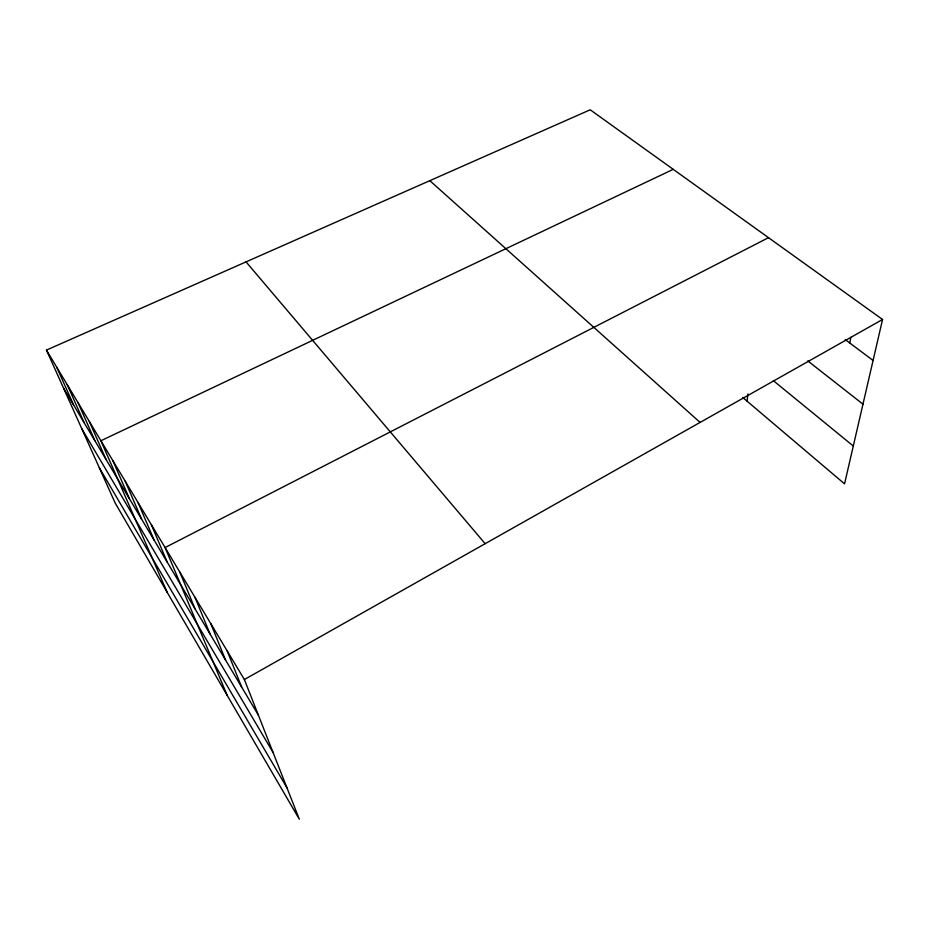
<?xml version="1.0" encoding="UTF-8"?>
<svg xmlns="http://www.w3.org/2000/svg" width="929" height="929" viewBox="0 0 929 929"><rect width="100%" height="100%" fill="white"/><g stroke="black" fill="none" stroke-linecap="round" stroke-linejoin="round"><path stroke-width="1.39" d="M747.044 401.142L747.984 393.966M849.721 342.964L850.906 337.32M46.45 350.094L244.373 679.54L299.312 819.215L115.242 503.17L46.45 350.094L590.205 109.785L882.55 319.483L844.554 483.858L742.677 397.449M244.373 679.54L882.55 319.483M768.492 237.673L165.083 547.553L227.187 695.38M673.223 169.345L100.913 440.741L167.243 592.47M845.193 339.573L873.074 360.464M807.812 360.928L862.971 404.173M773.334 380.646L853.298 446.025M429.825 180.667L700.094 422.428M246.046 261.885L485.159 543.686M63.509 388.055L258.378 715.144M81.775 428.699L273.091 752.536M99.322 467.751L286.956 787.792M56.669 367.106L73.658 405.102M67.213 384.652L84.121 422.649M78.094 402.756L94.909 440.752M89.323 421.441L106.022 459.414M112.897 460.679L129.328 498.525M125.276 481.303L141.556 519.044M138.096 502.624L154.179 540.248M151.357 524.699L167.243 562.161M179.761 571.974L195.148 609.018M194.985 597.324L210.093 634.089M210.813 623.661L225.584 660.089M227.257 651.043L241.668 687.088"/></g></svg>
